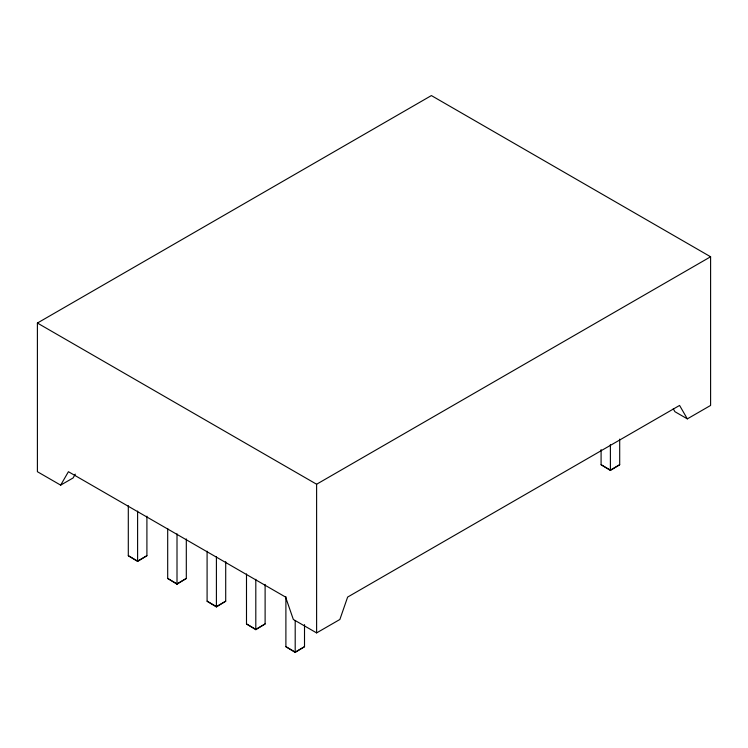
<?xml version="1.0" encoding="UTF-8"?>
<svg xmlns="http://www.w3.org/2000/svg" width="748" height="748" viewBox="0 0 748 748"><rect width="100%" height="100%" fill="white"/><g stroke="black" fill="none" stroke-linecap="round" stroke-linejoin="round"><path stroke-width="1.12" d="M60.663 485.134L68.423 471.708L285.586 597.082L293.338 619.475L316.61 632.902L339.873 619.475L347.633 597.082L679.577 405.435L687.337 418.871L710.6 405.435L710.6 256.77L431.39 95.576L37.4 323.043L37.4 471.708L60.663 485.134L73.08 477.972L75.296 474.139M146.907 516.167L146.907 555.708L137.604 561.439L128.301 555.708L128.301 505.695M186.308 538.915L186.308 578.456L177.005 584.188L167.692 578.456L167.692 528.443M225.709 561.655L225.709 601.205L216.406 606.937L207.093 601.205L207.093 551.192M265.11 584.403L265.11 623.954L255.807 629.685L246.494 623.954L246.494 573.94M304.511 624.599L304.511 646.693L295.198 652.424L285.895 646.693L285.895 596.689M619.699 439.132L619.699 464.723L610.396 470.455L601.093 464.723L601.093 449.604M146.907 555.708L137.604 561.084L128.301 555.708M37.4 323.043L316.61 484.236L710.6 256.77M186.308 578.456L177.005 583.833L167.692 578.456M225.709 601.205L216.406 606.572L207.093 601.205M265.11 623.954L255.807 629.32L246.494 623.954M304.511 646.693L295.198 652.069L285.895 646.693M619.699 464.723L610.396 470.09L601.093 464.723M687.337 418.871L674.92 411.699L673.265 408.829M610.396 444.508L610.396 470.455M316.61 484.236L316.61 632.902M295.198 620.662L295.198 652.424M255.807 579.307L255.807 629.685M216.406 556.568L216.406 606.937M177.005 533.82L177.005 584.188M137.604 511.071L137.604 561.439"/></g></svg>
